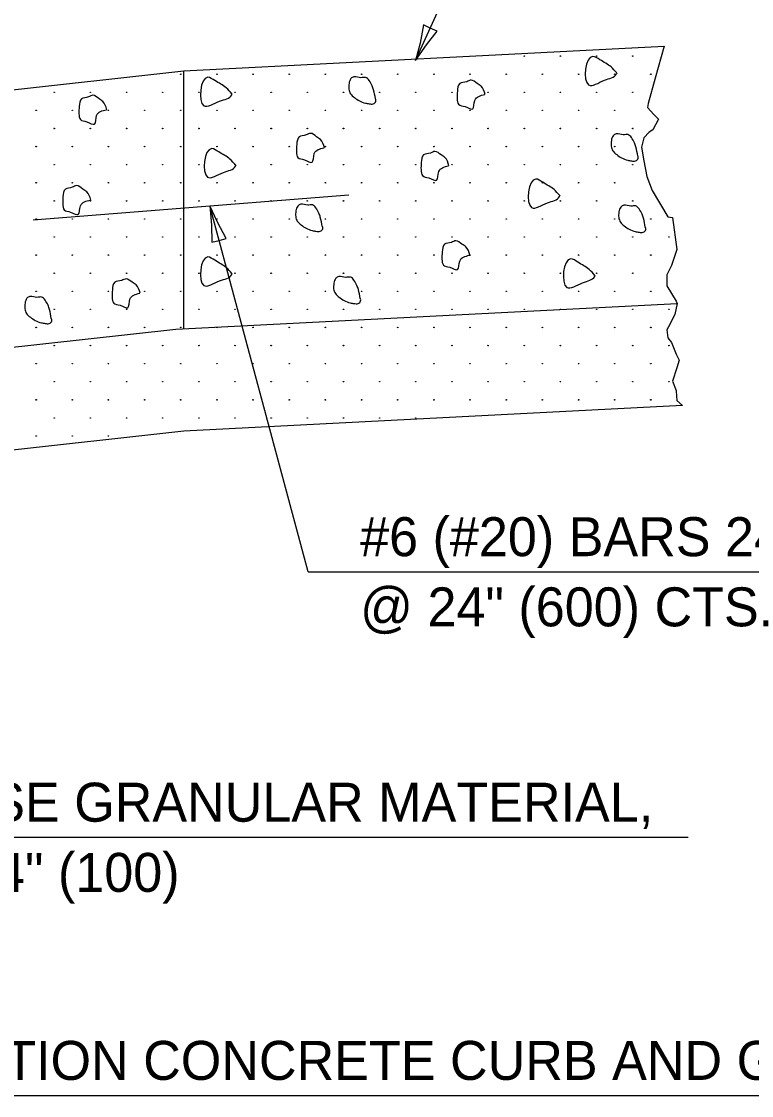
# Model space of a CAD drawing. Extents: x 2261685 to 2262315, y -3123689 to -3123289.
# Drawn here: x 2262168.4 to 2262225.5, y -3123600.9 to -3123517 of the extents above; entities that cross this region are included whole.
import ezdxf

# ---------------------------------------------------------------- set-up
doc = ezdxf.new("R2010")
doc.units = 0
doc.layers.add('RD_Pr_Roadway_Items', color=7, linetype='Continuous')
doc.layers.add('RD_Pr_Roadway_Notes', color=7, linetype='Continuous')

msp = doc.modelspace()

# ---------------------------------------------------------------- linework, layer by layer
at = {"layer": 'RD_Pr_Roadway_Items'}
for p, q in [((2262181.124, -3123520.821), (2262218.693, -3123518.895)), ((2262103.46, -3123529.358), (2262181.124, -3123520.821)), ((2262181.124, -3123540.945), (2262181.124, -3123520.825)), ((2262169.345, -3123532.454), (2262194.037, -3123530.504)), ((2262180.494, -3123541.017), (2262219.719, -3123539)), ((2262090.114, -3123550.947), (2262180.494, -3123541.017)), ((2262220.127, -3123546.993), (2262181.124, -3123548.991)), ((2262181.124, -3123548.991), (2262090.114, -3123558.994))]:
    msp.add_line(p, q, dxfattribs=at)
msp.add_lwpolyline([(2262218.693, -3123518.895), (2262218.003, -3123521.377), (2262217.457, -3123523.381), (2262217.397, -3123523.681), (2262217.883, -3123524.227), (2262218.249, -3123524.593), (2262217.823, -3123525.439), (2262217.523, -3123525.619), (2262217.097, -3123526.045), (2262216.917, -3123526.772), (2262217.097, -3123527.864), (2262217.337, -3123529.076), (2262217.763, -3123530.168), (2262218.975, -3123532.226), (2262219.341, -3123532.292), (2262219.701, -3123534.776), (2262219.275, -3123536.048), (2262218.915, -3123536.774), (2262218.915, -3123537.62), (2262219.641, -3123538.832), (2262219.719, -3123539), (2262219.521, -3123539.865), (2262219.215, -3123540.471), (2262219.155, -3123540.591), (2262218.915, -3123541.077), (2262218.975, -3123541.683), (2262219.275, -3123542.049), (2262219.641, -3123542.955), (2262219.881, -3123543.441), (2262219.701, -3123544.047), (2262219.341, -3123545.079), (2262219.641, -3123545.805), (2262219.641, -3123545.865), (2262219.701, -3123546.591), (2262220.127, -3123546.993)], dxfattribs=at)
for centre in [(2262207.755, -3123519.666), (2262210.584, -3123519.666), (2262213.413, -3123519.666), (2262216.241, -3123519.666), (2262180.883, -3123521.081), (2262183.712, -3123521.081), (2262186.54, -3123521.081), (2262189.369, -3123521.081), (2262192.198, -3123521.081), (2262195.026, -3123521.081), (2262197.855, -3123521.081), (2262200.684, -3123521.081), (2262203.512, -3123521.081), (2262206.341, -3123521.081), (2262209.17, -3123521.081), (2262211.998, -3123521.081), (2262214.827, -3123521.081), (2262217.656, -3123521.081), (2262170.983, -3123522.495), (2262173.811, -3123522.495), (2262176.64, -3123522.495), (2262179.469, -3123522.495), (2262182.297, -3123522.495), (2262185.126, -3123522.495), (2262187.955, -3123522.495), (2262190.783, -3123522.495), (2262193.612, -3123522.495), (2262196.441, -3123522.495), (2262199.269, -3123522.495), (2262202.098, -3123522.495), (2262204.927, -3123522.495), (2262207.755, -3123522.495), (2262210.584, -3123522.495), (2262213.413, -3123522.495), (2262216.241, -3123522.495), (2262169.569, -3123523.909), (2262172.397, -3123523.909), (2262175.226, -3123523.909), (2262178.054, -3123523.909), (2262180.883, -3123523.909), (2262183.712, -3123523.909), (2262186.54, -3123523.909), (2262189.369, -3123523.909), (2262192.198, -3123523.909), (2262195.026, -3123523.909), (2262197.855, -3123523.909), (2262200.684, -3123523.909), (2262203.512, -3123523.909), (2262206.341, -3123523.909), (2262209.17, -3123523.909), (2262211.998, -3123523.909), (2262214.827, -3123523.909), (2262170.983, -3123525.324), (2262173.811, -3123525.324), (2262176.64, -3123525.324), (2262179.469, -3123525.324), (2262182.297, -3123525.324), (2262185.126, -3123525.324), (2262187.955, -3123525.324), (2262190.783, -3123525.324), (2262193.612, -3123525.324), (2262196.441, -3123525.324), (2262199.269, -3123525.324), (2262202.098, -3123525.324), (2262204.927, -3123525.324), (2262207.755, -3123525.324), (2262210.584, -3123525.324), (2262213.413, -3123525.324), (2262216.241, -3123525.324), (2262169.569, -3123526.738), (2262172.397, -3123526.738), (2262175.226, -3123526.738), (2262178.054, -3123526.738), (2262180.883, -3123526.738), (2262183.712, -3123526.738), (2262186.54, -3123526.738), (2262189.369, -3123526.738), (2262192.198, -3123526.738), (2262195.026, -3123526.738), (2262197.855, -3123526.738), (2262200.684, -3123526.738), (2262203.512, -3123526.738), (2262206.341, -3123526.738), (2262209.17, -3123526.738), (2262211.998, -3123526.738), (2262214.827, -3123526.738), (2262170.983, -3123528.152), (2262173.811, -3123528.152), (2262176.64, -3123528.152), (2262179.469, -3123528.152), (2262182.297, -3123528.152), (2262185.126, -3123528.152), (2262187.955, -3123528.152), (2262190.783, -3123528.152), (2262193.612, -3123528.152), (2262196.441, -3123528.152), (2262199.269, -3123528.152), (2262202.098, -3123528.152), (2262204.927, -3123528.152), (2262207.755, -3123528.152), (2262210.584, -3123528.152), (2262213.413, -3123528.152), (2262216.241, -3123528.152), (2262169.569, -3123529.567), (2262172.397, -3123529.567), (2262175.226, -3123529.567), (2262178.054, -3123529.567), (2262180.883, -3123529.567), (2262183.712, -3123529.567), (2262186.54, -3123529.567), (2262189.369, -3123529.567), (2262192.198, -3123529.567), (2262195.026, -3123529.567), (2262197.855, -3123529.567), (2262200.684, -3123529.567), (2262203.512, -3123529.567), (2262206.341, -3123529.567), (2262209.17, -3123529.567), (2262211.998, -3123529.567), (2262214.827, -3123529.567), (2262170.983, -3123530.981), (2262173.811, -3123530.981), (2262176.64, -3123530.981), (2262179.469, -3123530.981), (2262182.297, -3123530.981), (2262185.126, -3123530.981), (2262187.955, -3123530.981), (2262190.783, -3123530.981), (2262193.612, -3123530.981), (2262196.441, -3123530.981), (2262199.269, -3123530.981), (2262202.098, -3123530.981), (2262204.927, -3123530.981), (2262207.755, -3123530.981), (2262210.584, -3123530.981), (2262213.413, -3123530.981), (2262216.241, -3123530.981), (2262169.569, -3123532.395), (2262172.397, -3123532.395), (2262175.226, -3123532.395), (2262178.054, -3123532.395), (2262180.883, -3123532.395), (2262183.712, -3123532.395), (2262186.54, -3123532.395), (2262189.369, -3123532.395), (2262192.198, -3123532.395), (2262195.026, -3123532.395), (2262197.855, -3123532.395), (2262200.684, -3123532.395), (2262203.512, -3123532.395), (2262206.341, -3123532.395), (2262209.17, -3123532.395), (2262211.998, -3123532.395), (2262214.827, -3123532.395), (2262217.656, -3123532.395), (2262170.983, -3123533.81), (2262173.811, -3123533.81), (2262176.64, -3123533.81), (2262179.469, -3123533.81), (2262182.297, -3123533.81), (2262185.126, -3123533.81), (2262187.955, -3123533.81), (2262190.783, -3123533.81), (2262193.612, -3123533.81), (2262196.441, -3123533.81), (2262199.269, -3123533.81), (2262202.098, -3123533.81), (2262204.927, -3123533.81), (2262207.755, -3123533.81), (2262210.584, -3123533.81), (2262213.413, -3123533.81), (2262216.241, -3123533.81), (2262219.07, -3123533.81), (2262169.569, -3123535.224), (2262172.397, -3123535.224), (2262175.226, -3123535.224), (2262178.054, -3123535.224), (2262180.883, -3123535.224), (2262183.712, -3123535.224), (2262186.54, -3123535.224), (2262189.369, -3123535.224), (2262192.198, -3123535.224), (2262195.026, -3123535.224), (2262197.855, -3123535.224), (2262200.684, -3123535.224), (2262203.512, -3123535.224), (2262206.341, -3123535.224), (2262209.17, -3123535.224), (2262211.998, -3123535.224), (2262214.827, -3123535.224), (2262217.656, -3123535.224), (2262170.983, -3123536.638), (2262173.811, -3123536.638), (2262176.64, -3123536.638), (2262179.469, -3123536.638), (2262182.297, -3123536.638), (2262185.126, -3123536.638), (2262187.955, -3123536.638), (2262190.783, -3123536.638), (2262193.612, -3123536.638), (2262196.441, -3123536.638), (2262199.269, -3123536.638), (2262202.098, -3123536.638), (2262204.927, -3123536.638), (2262207.755, -3123536.638), (2262210.584, -3123536.638), (2262213.413, -3123536.638), (2262216.241, -3123536.638), (2262169.569, -3123538.053), (2262172.397, -3123538.053), (2262175.226, -3123538.053), (2262178.054, -3123538.053), (2262180.883, -3123538.053), (2262183.712, -3123538.053), (2262186.54, -3123538.053), (2262189.369, -3123538.053), (2262192.198, -3123538.053), (2262195.026, -3123538.053), (2262197.855, -3123538.053), (2262200.684, -3123538.053), (2262203.512, -3123538.053), (2262206.341, -3123538.053), (2262209.17, -3123538.053), (2262211.998, -3123538.053), (2262214.827, -3123538.053), (2262217.656, -3123538.053), (2262170.983, -3123539.467), (2262173.811, -3123539.467), (2262176.64, -3123539.467), (2262179.469, -3123539.467), (2262182.297, -3123539.467), (2262185.126, -3123539.467), (2262187.955, -3123539.467), (2262190.783, -3123539.467), (2262193.612, -3123539.467), (2262196.441, -3123539.467), (2262199.269, -3123539.467), (2262202.098, -3123539.467), (2262204.927, -3123539.467), (2262207.755, -3123539.467), (2262210.584, -3123539.467), (2262213.413, -3123539.467), (2262216.241, -3123539.467), (2262219.07, -3123539.467), (2262169.569, -3123540.881), (2262172.397, -3123540.881), (2262175.226, -3123540.881), (2262178.054, -3123540.881), (2262180.883, -3123540.881), (2262183.712, -3123540.881), (2262186.54, -3123540.881), (2262189.369, -3123540.881), (2262192.198, -3123540.881), (2262195.026, -3123540.881), (2262197.855, -3123540.881), (2262200.684, -3123540.881), (2262203.512, -3123540.881), (2262206.341, -3123540.881), (2262209.17, -3123540.881), (2262211.998, -3123540.881), (2262214.827, -3123540.881), (2262217.656, -3123540.881), (2262170.983, -3123542.296), (2262173.811, -3123542.296), (2262176.64, -3123542.296), (2262179.469, -3123542.296), (2262182.297, -3123542.296), (2262185.126, -3123542.296), (2262187.955, -3123542.296), (2262190.783, -3123542.296), (2262193.612, -3123542.296), (2262196.441, -3123542.296), (2262199.269, -3123542.296), (2262202.098, -3123542.296), (2262204.927, -3123542.296), (2262207.755, -3123542.296), (2262210.584, -3123542.296), (2262213.413, -3123542.296), (2262216.241, -3123542.296), (2262219.07, -3123542.296), (2262169.569, -3123543.71), (2262172.397, -3123543.71), (2262175.226, -3123543.71), (2262178.054, -3123543.71), (2262180.883, -3123543.71), (2262183.712, -3123543.71), (2262186.54, -3123543.71), (2262189.369, -3123543.71), (2262192.198, -3123543.71), (2262195.026, -3123543.71), (2262197.855, -3123543.71), (2262200.684, -3123543.71), (2262203.512, -3123543.71), (2262206.341, -3123543.71), (2262209.17, -3123543.71), (2262211.998, -3123543.71), (2262214.827, -3123543.71), (2262217.656, -3123543.71), (2262170.983, -3123545.124), (2262173.811, -3123545.124), (2262176.64, -3123545.124), (2262179.469, -3123545.124), (2262182.297, -3123545.124), (2262185.126, -3123545.124), (2262187.955, -3123545.124), (2262190.783, -3123545.124), (2262193.612, -3123545.124), (2262196.441, -3123545.124), (2262199.269, -3123545.124), (2262202.098, -3123545.124), (2262204.927, -3123545.124), (2262207.755, -3123545.124), (2262210.584, -3123545.124), (2262213.413, -3123545.124), (2262216.241, -3123545.124), (2262219.07, -3123545.124), (2262169.569, -3123546.539), (2262172.397, -3123546.539), (2262175.226, -3123546.539), (2262178.054, -3123546.539), (2262180.883, -3123546.539), (2262183.712, -3123546.539), (2262186.54, -3123546.539), (2262189.369, -3123546.539), (2262192.198, -3123546.539), (2262195.026, -3123546.539), (2262197.855, -3123546.539), (2262200.684, -3123546.539), (2262203.512, -3123546.539), (2262206.341, -3123546.539), (2262209.17, -3123546.539), (2262211.998, -3123546.539), (2262214.827, -3123546.539), (2262217.656, -3123546.539), (2262170.983, -3123547.953), (2262173.811, -3123547.953), (2262176.64, -3123547.953), (2262179.469, -3123547.953), (2262182.297, -3123547.953), (2262185.126, -3123547.953), (2262187.955, -3123547.953), (2262190.783, -3123547.953), (2262193.612, -3123547.953), (2262196.441, -3123547.953), (2262199.269, -3123547.953), (2262169.569, -3123549.367), (2262172.397, -3123549.367), (2262175.226, -3123549.367)]:
    msp.add_circle(centre, 0.02, dxfattribs=at)
for points in [[(2262214.99, -3123520.981), (2262214.54, -3123520.513), (2262213.664, -3123519.943), (2262213.118, -3123519.685), (2262212.788, -3123521.911), (2262214.03, -3123521.551), (2262214.972, -3123521.053), (2262215.014, -3123520.969)], [(2262184.88, -3123522.619), (2262184.436, -3123522.145), (2262183.554, -3123521.575), (2262183.008, -3123521.323), (2262182.684, -3123523.543), (2262183.92, -3123523.183), (2262184.868, -3123522.691), (2262184.904, -3123522.601)], [(2262196.107, -3123523.009), (2262195.963, -3123522.301), (2262195.849, -3123521.977), (2262195.621, -3123521.569), (2262195.345, -3123521.341), (2262194.979, -3123521.353), (2262194.433, -3123521.281), (2262194.193, -3123521.425), (2262194.049, -3123521.809), (2262194.037, -3123522.253), (2262194.163, -3123522.613), (2262194.469, -3123522.907), (2262194.853, -3123523.165), (2262195.321, -3123523.339), (2262195.621, -3123523.393), (2262195.945, -3123523.393), (2262196.149, -3123523.195), (2262196.131, -3123523.033)], [(2262204.688, -3123522.667), (2262204.376, -3123522.013), (2262204.076, -3123521.815), (2262203.596, -3123521.539), (2262203.248, -3123521.671), (2262202.707, -3123521.815), (2262202.521, -3123522.415), (2262202.503, -3123522.979), (2262202.617, -3123523.435), (2262203.121, -3123523.615), (2262203.722, -3123523.795), (2262203.89, -3123523.123), (2262204.658, -3123522.667)], [(2262175.099, -3123523.855), (2262174.787, -3123523.201), (2262174.487, -3123523.003), (2262174.007, -3123522.727), (2262173.659, -3123522.859), (2262173.119, -3123523.003), (2262172.933, -3123523.603), (2262172.915, -3123524.167), (2262173.029, -3123524.623), (2262173.533, -3123524.803), (2262174.133, -3123524.983), (2262174.301, -3123524.311), (2262175.069, -3123523.855)], [(2262192.123, -3123526.832), (2262191.811, -3123526.177), (2262191.511, -3123525.973), (2262191.031, -3123525.703), (2262190.683, -3123525.829), (2262190.142, -3123525.973), (2262189.956, -3123526.573), (2262189.938, -3123527.144), (2262190.052, -3123527.6), (2262190.556, -3123527.774), (2262191.157, -3123527.96), (2262191.325, -3123527.288), (2262192.093, -3123526.832)], [(2262216.629, -3123527.474), (2262216.485, -3123526.759), (2262216.371, -3123526.441), (2262216.137, -3123526.033), (2262215.867, -3123525.799), (2262215.5, -3123525.817), (2262214.954, -3123525.745), (2262214.714, -3123525.889), (2262214.57, -3123526.273), (2262214.552, -3123526.711), (2262214.684, -3123527.072), (2262214.984, -3123527.366), (2262215.368, -3123527.624), (2262215.843, -3123527.798), (2262216.137, -3123527.858), (2262216.467, -3123527.858), (2262216.665, -3123527.654), (2262216.653, -3123527.498)], [(2262185.18, -3123528.194), (2262184.73, -3123527.72), (2262183.854, -3123527.156), (2262183.308, -3123526.898), (2262182.978, -3123529.124), (2262184.22, -3123528.764), (2262185.162, -3123528.266), (2262185.204, -3123528.176)], [(2262201.861, -3123528.242), (2262201.549, -3123527.588), (2262201.249, -3123527.39), (2262200.769, -3123527.114), (2262200.421, -3123527.246), (2262199.881, -3123527.39), (2262199.695, -3123527.99), (2262199.677, -3123528.554), (2262199.791, -3123529.01), (2262200.295, -3123529.19), (2262200.895, -3123529.37), (2262201.063, -3123528.698), (2262201.831, -3123528.242)], [(2262210.532, -3123530.57), (2262210.082, -3123530.102), (2262209.2, -3123529.532), (2262208.66, -3123529.274), (2262208.33, -3123531.5), (2262209.572, -3123531.14), (2262210.514, -3123530.642), (2262210.556, -3123530.558)], [(2262173.839, -3123530.918), (2262173.527, -3123530.264), (2262173.221, -3123530.066), (2262172.741, -3123529.79), (2262172.399, -3123529.922), (2262171.853, -3123530.066), (2262171.667, -3123530.666), (2262171.655, -3123531.23), (2262171.763, -3123531.686), (2262172.267, -3123531.866), (2262172.867, -3123532.046), (2262173.035, -3123531.374), (2262173.803, -3123530.918)], [(2262191.943, -3123532.97), (2262191.799, -3123532.262), (2262191.691, -3123531.938), (2262191.457, -3123531.53), (2262191.187, -3123531.302), (2262190.815, -3123531.314), (2262190.274, -3123531.242), (2262190.034, -3123531.386), (2262189.89, -3123531.77), (2262189.872, -3123532.214), (2262189.998, -3123532.574), (2262190.304, -3123532.868), (2262190.689, -3123533.126), (2262191.163, -3123533.3), (2262191.457, -3123533.354), (2262191.787, -3123533.354), (2262191.985, -3123533.156), (2262191.967, -3123532.994)], [(2262217.223, -3123533.048), (2262217.079, -3123532.334), (2262216.965, -3123532.016), (2262216.731, -3123531.608), (2262216.461, -3123531.374), (2262216.095, -3123531.392), (2262215.548, -3123531.32), (2262215.308, -3123531.464), (2262215.164, -3123531.848), (2262215.146, -3123532.286), (2262215.278, -3123532.646), (2262215.578, -3123532.946), (2262215.963, -3123533.198), (2262216.437, -3123533.378), (2262216.731, -3123533.432), (2262217.061, -3123533.432), (2262217.259, -3123533.234), (2262217.247, -3123533.072)], [(2262203.5, -3123535.232), (2262203.188, -3123534.578), (2262202.881, -3123534.374), (2262202.401, -3123534.104), (2262202.059, -3123534.23), (2262201.513, -3123534.374), (2262201.333, -3123534.974), (2262201.315, -3123535.544), (2262201.429, -3123536), (2262201.933, -3123536.174), (2262202.533, -3123536.36), (2262202.701, -3123535.688), (2262203.47, -3123535.232)], [(2262184.88, -3123536.666), (2262184.436, -3123536.198), (2262183.554, -3123535.628), (2262183.008, -3123535.37), (2262182.684, -3123537.596), (2262183.92, -3123537.236), (2262184.868, -3123536.738), (2262184.904, -3123536.654)], [(2262213.28, -3123536.816), (2262212.83, -3123536.342), (2262211.954, -3123535.778), (2262211.408, -3123535.52), (2262211.078, -3123537.746), (2262212.32, -3123537.386), (2262213.262, -3123536.888), (2262213.304, -3123536.798)], [(2262177.703, -3123538.208), (2262177.391, -3123537.548), (2262177.085, -3123537.35), (2262176.605, -3123537.08), (2262176.263, -3123537.206), (2262175.717, -3123537.35), (2262175.537, -3123537.95), (2262175.519, -3123538.52), (2262175.633, -3123538.976), (2262176.137, -3123539.15), (2262176.737, -3123539.337), (2262176.905, -3123538.664), (2262177.673, -3123538.208)], [(2262194.919, -3123538.622), (2262194.775, -3123537.908), (2262194.661, -3123537.59), (2262194.427, -3123537.182), (2262194.157, -3123536.948), (2262193.791, -3123536.966), (2262193.245, -3123536.894), (2262193.005, -3123537.038), (2262192.861, -3123537.422), (2262192.843, -3123537.86), (2262192.975, -3123538.22), (2262193.275, -3123538.52), (2262193.659, -3123538.772), (2262194.133, -3123538.952), (2262194.427, -3123539.006), (2262194.757, -3123539.006), (2262194.955, -3123538.808), (2262194.943, -3123538.646)], [(2262170.755, -3123540.183), (2262170.611, -3123539.469), (2262170.503, -3123539.15), (2262170.269, -3123538.742), (2262169.999, -3123538.508), (2262169.627, -3123538.526), (2262169.087, -3123538.454), (2262168.847, -3123538.598), (2262168.703, -3123538.982), (2262168.685, -3123539.421), (2262168.811, -3123539.781), (2262169.117, -3123540.081), (2262169.501, -3123540.333), (2262169.975, -3123540.513), (2262170.269, -3123540.567), (2262170.599, -3123540.567), (2262170.797, -3123540.369), (2262170.779, -3123540.207)]]:
    msp.add_spline(points, degree=3, dxfattribs=at)
at = {"layer": 'RD_Pr_Roadway_Notes'}
for p, q in [((2262199.245, -3123520.021), (2262205.666, -3123505.854)), ((2262190.857, -3123559.984), (2262183.152, -3123531.368)), ((2262190.857, -3123559.984), (2262255.628, -3123559.984)), ((2262146.419, -3123580.742), (2262220.57, -3123580.742)), ((2262143.919, -3123600.929), (2262246.055, -3123600.929))]:
    msp.add_line(p, q, dxfattribs=at)
for points in [[(2262200.934, -3123517.714), (2262200.401, -3123517.471), (2262199.868, -3123517.229), (2262199.602, -3123518.646), (2262199.245, -3123520.021), (2262200.109, -3123518.773)], [(2262183.314, -3123534.222), (2262183.88, -3123534.072), (2262184.445, -3123533.919), (2262183.75, -3123532.656), (2262183.152, -3123531.368), (2262183.278, -3123532.88)]]:
    msp.add_lwpolyline(points, close=True, dxfattribs=at)

# ---------------------------------------------------------------- texts
for s, p in [('#6 (#20) BARS 24" (600) LONG', (2262194.913, -3123558.763)), ('@ 24" (600) CTS.', (2262194.913, -3123564.249)), ('SUB-BASE GRANULAR MATERIAL,', (2262150.801, -3123579.521)), ('TYPE B 4" (100)', (2262150.801, -3123585.007)), ('COMBINATION CONCRETE CURB AND GUTTER,', (2262148.051, -3123599.708))]:
    msp.add_text(s, height=3.048, dxfattribs=at).set_placement(p)

doc.saveas('drawing.dxf')
